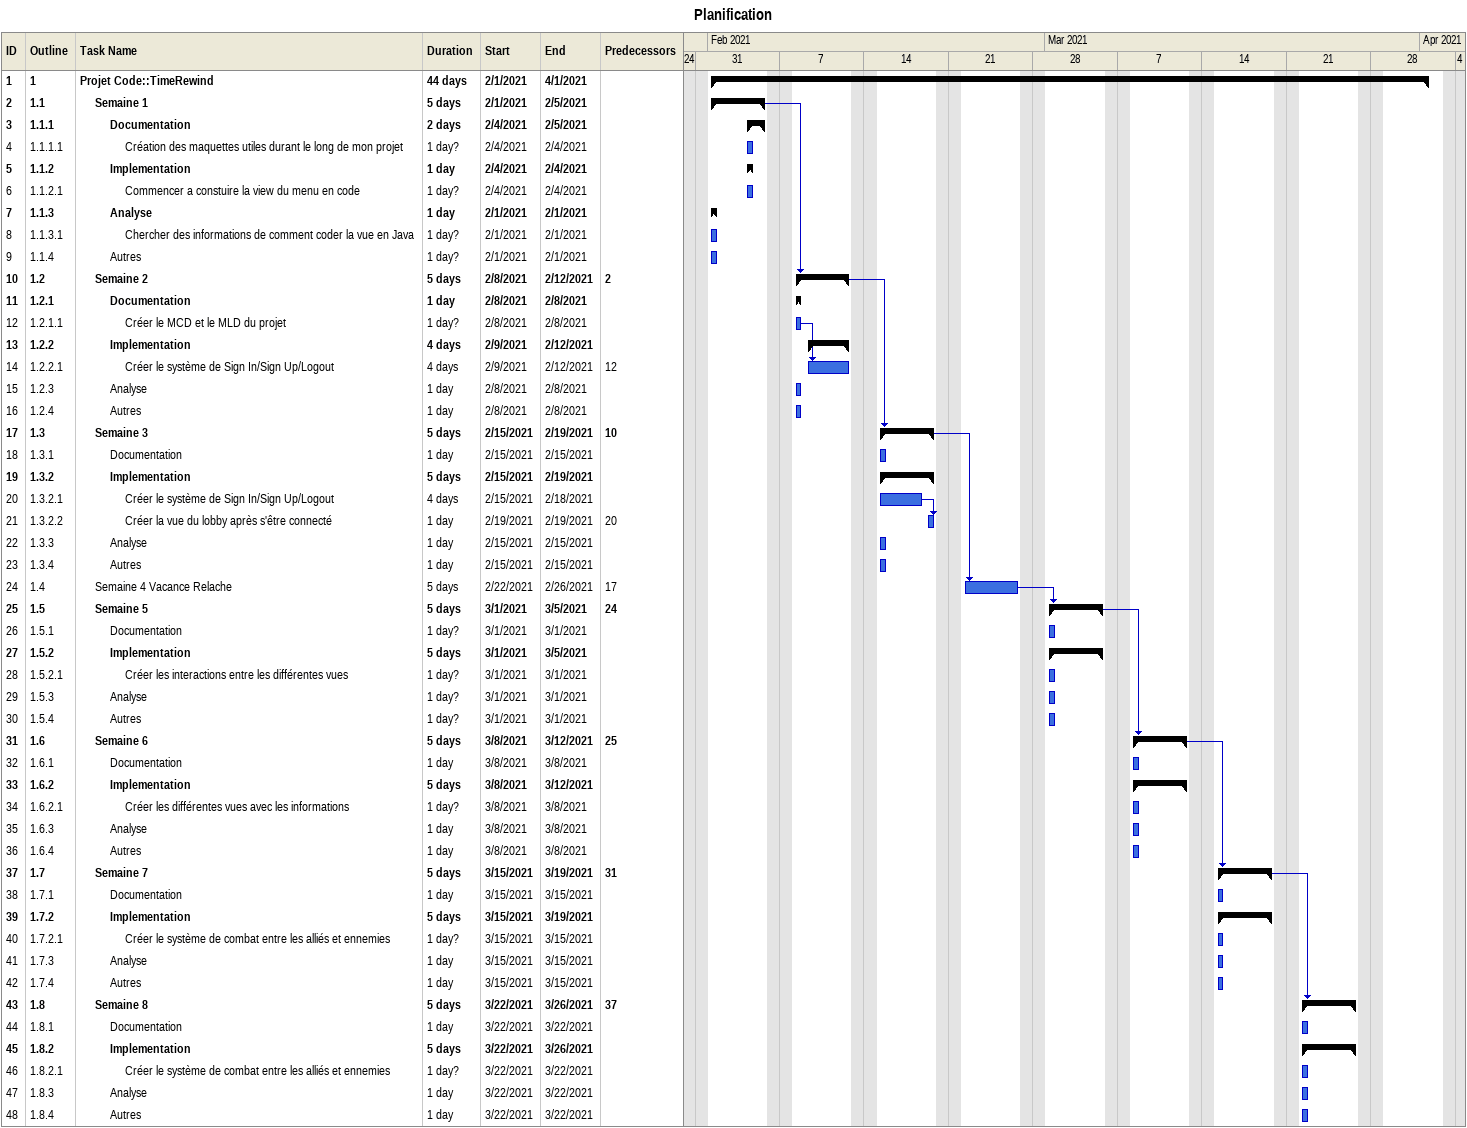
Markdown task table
Planification

| ID | WBS | Task | Duration | Start | Finish | Predecessors |
|---|---|---|---|---|---|---|
| 1 | 1 | **Projet Code::TimeRewind** | 44d | 2021-02-01 | 2021-04-01 |  |
| 2 | 1.1 | **Semaine 1** | 5d | 2021-02-01 | 2021-02-05 |  |
| 3 | 1.1.1 | **Documentation** | 2d | 2021-02-04 | 2021-02-05 |  |
| 4 | 1.1.1.1 | Création des maquettes utiles durant le long de mon projet | 1d? | 2021-02-04 | 2021-02-04 |  |
| 5 | 1.1.2 | **Implementation** | 1d | 2021-02-04 | 2021-02-04 |  |
| 6 | 1.1.2.1 | Commencer a constuire la view du menu en code | 1d? | 2021-02-04 | 2021-02-04 |  |
| 7 | 1.1.3 | **Analyse** | 1d | 2021-02-01 | 2021-02-01 |  |
| 8 | 1.1.3.1 | Chercher des informations de comment coder la vue en Java | 1d? | 2021-02-01 | 2021-02-01 |  |
| 9 | 1.1.4 | Autres | 1d? | 2021-02-01 | 2021-02-01 |  |
| 10 | 1.2 | **Semaine 2** | 5d | 2021-02-08 | 2021-02-12 | 2 |
| 11 | 1.2.1 | **Documentation** | 1d | 2021-02-08 | 2021-02-08 |  |
| 12 | 1.2.1.1 | Créer le MCD et le MLD du projet | 1d? | 2021-02-08 | 2021-02-08 |  |
| 13 | 1.2.2 | **Implementation** | 4d | 2021-02-09 | 2021-02-12 |  |
| 14 | 1.2.2.1 | Créer le système de Sign In/Sign Up/Logout | 4d | 2021-02-09 | 2021-02-12 | 12 |
| 15 | 1.2.3 | Analyse | 1d | 2021-02-08 | 2021-02-08 |  |
| 16 | 1.2.4 | Autres | 1d | 2021-02-08 | 2021-02-08 |  |
| 17 | 1.3 | **Semaine 3** | 5d | 2021-02-15 | 2021-02-19 | 10 |
| 18 | 1.3.1 | Documentation | 1d | 2021-02-15 | 2021-02-15 |  |
| 19 | 1.3.2 | **Implementation** | 5d | 2021-02-15 | 2021-02-19 |  |
| 20 | 1.3.2.1 | Créer le système de Sign In/Sign Up/Logout | 4d | 2021-02-15 | 2021-02-18 |  |
| 21 | 1.3.2.2 | Créer la vue du lobby après s'être connecté | 1d | 2021-02-19 | 2021-02-19 | 20 |
| 22 | 1.3.3 | Analyse | 1d | 2021-02-15 | 2021-02-15 |  |
| 23 | 1.3.4 | Autres | 1d | 2021-02-15 | 2021-02-15 |  |
| 24 | 1.4 | Semaine 4 Vacance Relache | 5d | 2021-02-22 | 2021-02-26 | 17 |
| 25 | 1.5 | **Semaine 5** | 5d | 2021-03-01 | 2021-03-05 | 24 |
| 26 | 1.5.1 | Documentation | 1d? | 2021-03-01 | 2021-03-01 |  |
| 27 | 1.5.2 | **Implementation** | 5d | 2021-03-01 | 2021-03-05 |  |
| 28 | 1.5.2.1 | Créer les interactions entre les différentes vues | 1d? | 2021-03-01 | 2021-03-01 |  |
| 29 | 1.5.3 | Analyse | 1d? | 2021-03-01 | 2021-03-01 |  |
| 30 | 1.5.4 | Autres | 1d? | 2021-03-01 | 2021-03-01 |  |
| 31 | 1.6 | **Semaine 6** | 5d | 2021-03-08 | 2021-03-12 | 25 |
| 32 | 1.6.1 | Documentation | 1d | 2021-03-08 | 2021-03-08 |  |
| 33 | 1.6.2 | **Implementation** | 5d | 2021-03-08 | 2021-03-12 |  |
| 34 | 1.6.2.1 | Créer les différentes vues avec les informations | 1d? | 2021-03-08 | 2021-03-08 |  |
| 35 | 1.6.3 | Analyse | 1d | 2021-03-08 | 2021-03-08 |  |
| 36 | 1.6.4 | Autres | 1d | 2021-03-08 | 2021-03-08 |  |
| 37 | 1.7 | **Semaine 7** | 5d | 2021-03-15 | 2021-03-19 | 31 |
| 38 | 1.7.1 | Documentation | 1d | 2021-03-15 | 2021-03-15 |  |
| 39 | 1.7.2 | **Implementation** | 5d | 2021-03-15 | 2021-03-19 |  |
| 40 | 1.7.2.1 | Créer le système de combat entre les alliés et ennemies | 1d? | 2021-03-15 | 2021-03-15 |  |
| 41 | 1.7.3 | Analyse | 1d | 2021-03-15 | 2021-03-15 |  |
| 42 | 1.7.4 | Autres | 1d | 2021-03-15 | 2021-03-15 |  |
| 43 | 1.8 | **Semaine 8** | 5d | 2021-03-22 | 2021-03-26 | 37 |
| 44 | 1.8.1 | Documentation | 1d | 2021-03-22 | 2021-03-22 |  |
| 45 | 1.8.2 | **Implementation** | 5d | 2021-03-22 | 2021-03-26 |  |
| 46 | 1.8.2.1 | Créer le système de combat entre les alliés et ennemies | 1d? | 2021-03-22 | 2021-03-22 |  |
| 47 | 1.8.3 | Analyse | 1d | 2021-03-22 | 2021-03-22 |  |
| 48 | 1.8.4 | Autres | 1d | 2021-03-22 | 2021-03-22 |  |
